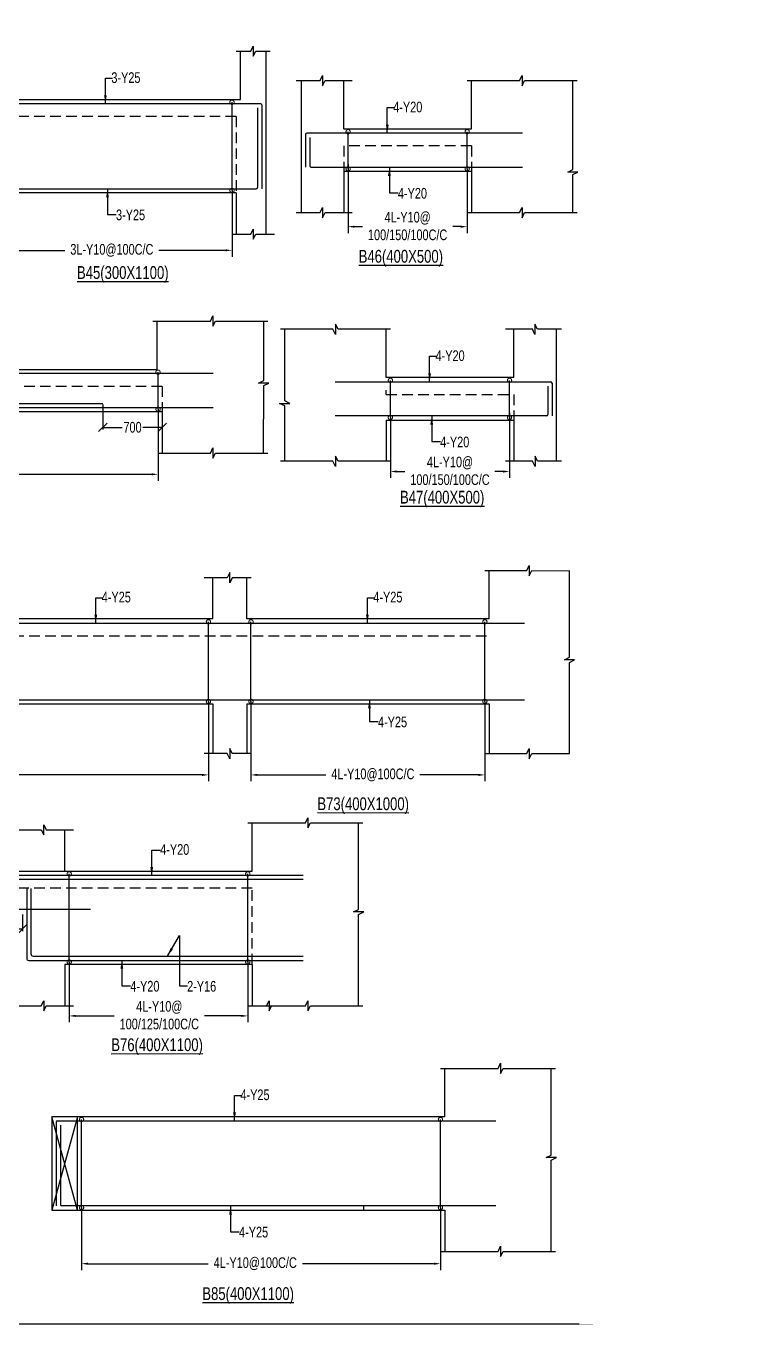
# Model space of a CAD drawing. Header units: millimetres. Extents: x 31347440 to 31744305, y -21457036 to -21063618.
# Drawn here: x 31672945 to 31681511, y -21150726 to -21135297 of the extents above; entities that cross this region are included whole.
import ezdxf

# ---------------------------------------------------------------- set-up
doc = ezdxf.new("R2010")
doc.units = ezdxf.units.MM
doc.header["$LTSCALE"] = 1000
doc.header["$MEASUREMENT"] = 0
doc.set_wipeout_variables(frame=1)
doc.header["$PDMODE"] = 3
for name, pattern in [('CONTINOUS', [0]), ('CONTINU', [0]), ('HIDDEN', [0.375, 0.25, -0.125])]:
    doc.linetypes.add(name, pattern=pattern)
for name, color, linetype in [('-S-ARROW', 253, 'Continuous'), ('-S-MISC', 8, 'Continuous'), ('-S-STIRUP', 11, 'Continuous'), ('-STR-BEAM', 7, 'CONTINU'), ('-STR-COLUMN', 5, 'HIDDEN'), ('-STR-REINF', 3, 'Continuous'), ('-STR-RF-DIM', 8, 'CONTINOUS'), ('-STR-TEXT', 6, 'Continuous'), ('SEC TEXT', 9, 'Continuous'), ('SLAB LINE', 254, 'HIDDEN')]:
    doc.layers.add(name, color=color, linetype=linetype)
doc.styles.add('BEAM-LS', font='romans.shx', dxfattribs={"width": 0.8})
doc.styles.add('SOBHA', font='swisscl.ttf')
doc.styles.add('sobha.sed', font='swisscl.ttf')
doc.dimstyles.new('S-50', dxfattribs={"dimscale": 50, "dimtxt": 2.5, "dimasz": 2, "dimexe": 0.5, "dimexo": 0.25, "dimgap": 0.25, "dimtad": 0, "dimdec": 0, "dimrnd": 0.0005, "dimzin": 0, "dimdsep": 46, "dimtxsty": 'sobha.sed', "dimblk": 'OBLIQUE', "dimcen": 0.09, "dimclrd": 8, "dimclre": 8, "dimclrt": 6, "dimadec": 0, "dimazin": 0, "dimtfac": 1, "dimtdec": 0, "dimtofl": 0, "dimtmove": 2, "dimatfit": 3, "dimfxl": 0.18, "dimtolj": 1, "dimtzin": 0, "dimlwd": -1, "dimlwe": -1, "dimarcsym": 0})
doc.dimstyles.new('S-DIM50', dxfattribs={"dimscale": 50, "dimtxt": 2.5, "dimasz": 1.5, "dimexe": 1.5, "dimexo": 1, "dimgap": 0.5, "dimtad": 0, "dimdec": 0, "dimzin": 0, "dimdsep": 46, "dimtxsty": 'SOBHA', "dimcen": 0.09, "dimclrd": 256, "dimclre": 256, "dimclrt": 6, "dimadec": 5, "dimazin": 0, "dimtfac": 1, "dimtdec": 0, "dimtofl": 0, "dimtmove": 0, "dimatfit": 3, "dimfxl": 0.18, "dimtolj": 1, "dimtzin": 0, "dimlwd": -1, "dimlwe": -1, "dimarcsym": 0})
doc.dimstyles.new('STIRUP', dxfattribs={"dimscale": 50, "dimtxt": 2.5, "dimasz": 2.2, "dimexe": 0, "dimexo": 0, "dimgap": 0.5, "dimtad": 0, "dimdec": 0, "dimzin": 0, "dimdsep": 46, "dimtxsty": 'BEAM-LS', "dimblk": 'DOTSMALL', "dimcen": 0.09, "dimclrd": 256, "dimclre": 256, "dimclrt": 256, "dimadec": 5, "dimazin": 0, "dimtfac": 1, "dimtdec": 0, "dimtofl": 0, "dimtmove": 0, "dimatfit": 3, "dimldrblk": 'DOTSMALL', "dimfxl": 0, "dimfxlon": 1, "dimtolj": 1, "dimtzin": 0, "dimlwd": -1, "dimlwe": -1, "dimarcsym": 0})

# ---------------------------------------------------------------- blocks, each defined once
blk = doc.blocks.new('*D26')
at = {"layer": '-STR-RF-DIM', "transparency": 16777216}
for p, q in [((31672665, -21137172), (31672665, -21138009)), ((31675365, -21137229), (31675365, -21138009)), ((31672740, -21137934), (31673399, -21137934)), ((31675290, -21137934), (31674506, -21137934))]:
    blk.add_line(p, q, dxfattribs=at)
for points in [[(31672740, -21137921), (31672740, -21137946), (31672665, -21137934)], [(31675290, -21137921), (31675290, -21137946), (31675365, -21137934)]]:
    blk.add_solid(points, dxfattribs=at)
at = {"layer": 'Defpoints', "color": 0, "transparency": 16777216}
for p in [(31672665, -21137172, 178587), (31675365, -21137229, 178587), (31675365, -21137934)]:
    blk.add_point(p, dxfattribs=at)
at = {"layer": '-STR-RF-DIM', "color": 6, "transparency": 16777216, "insert": (31673952, -21137934), "char_height": 125, "attachment_point": 5, "style": 'SOBHA'}
blk.add_mtext('\\A1;3L-Y10@100C/C', dxfattribs=at)
blk = doc.blocks.new('_OBLIQUE')
at = {"color": 0, "linetype": 'ByBlock'}
blk.add_line((-0.5, -0.5), (0.5, 0.5), dxfattribs=at)
blk = doc.blocks.new('_DotSmall')
at = {"color": 0, "linetype": 'ByBlock', "const_width": 0.5}
blk.add_lwpolyline([(-0.0625, 0, 1), (0.0625, 0, 1)], format="xyb", close=True, dxfattribs=at)
blk = doc.blocks.new('*D28')
at = {"layer": '-S-STIRUP', "ltscale": 100, "transparency": 16777216}
blk.add_line((31675365, -21137229), (31675365, -21136192), dxfattribs=at)
at = {"layer": 'Defpoints', "color": 0, "linetype": 'CONTINU', "ltscale": 100, "transparency": 16777216}
for p in [(31675365, -21136192), (31675365, -21136192), (31675365, -21137229)]:
    blk.add_point(p, dxfattribs=at)
at = {"layer": '-S-STIRUP', "linetype": 'CONTINU', "ltscale": 100, "transparency": 16777216, "xscale": 100, "yscale": 100, "zscale": 100}
for p, rotation in [((31675365, -21136192), 90), ((31675365, -21137229), 270)]:
    blk.add_blockref('_DotSmall', p, dxfattribs=dict(at, rotation=rotation))
blk = doc.blocks.new('*D29')
at = {"layer": '-STR-RF-DIM', "transparency": 16777216}
for p, q in [((31676730, -21136918), (31676730, -21137730)), ((31678130, -21136975), (31678130, -21137730)), ((31676805, -21137655), (31676900, -21137655)), ((31678055, -21137655), (31677960, -21137655))]:
    blk.add_line(p, q, dxfattribs=at)
for points in [[(31676805, -21137643), (31676805, -21137668), (31676730, -21137655)], [(31678055, -21137643), (31678055, -21137668), (31678130, -21137655)]]:
    blk.add_solid(points, dxfattribs=at)
at = {"layer": 'Defpoints', "color": 0, "transparency": 16777216}
for p in [(31676730, -21136918, 178587), (31678130, -21136975, 178587), (31678130, -21137655)]:
    blk.add_point(p, dxfattribs=at)
at = {"layer": '-STR-RF-DIM', "color": 6, "transparency": 16777216, "char_height": 125, "attachment_point": 5, "style": 'SOBHA'}
for s, insert in [('\\A1;4L-Y10@', (31677430, -21137556)), ('\\A1;100/150/100C/C', (31677430, -21137752))]:
    blk.add_mtext(s, dxfattribs=dict(at, insert=insert))
blk = doc.blocks.new('*D30')
at = {"layer": '-S-STIRUP', "ltscale": 100, "transparency": 16777216}
blk.add_line((31676730, -21136975), (31676730, -21136538), dxfattribs=at)
at = {"layer": 'Defpoints', "color": 0, "linetype": 'CONTINU', "ltscale": 100, "transparency": 16777216}
for p in [(31676730, -21136538), (31676730, -21136538), (31676730, -21136975)]:
    blk.add_point(p, dxfattribs=at)
at = {"layer": '-S-STIRUP', "linetype": 'CONTINU', "ltscale": 100, "transparency": 16777216, "xscale": 100, "yscale": 100, "zscale": 100}
for p, rotation in [((31676730, -21136538), 90), ((31676730, -21136975), 270)]:
    blk.add_blockref('_DotSmall', p, dxfattribs=dict(at, rotation=rotation))
blk = doc.blocks.new('*D31')
at = {"layer": '-S-STIRUP', "ltscale": 100, "transparency": 16777216}
blk.add_line((31678130, -21136975), (31678130, -21136538), dxfattribs=at)
at = {"layer": 'Defpoints', "color": 0, "linetype": 'CONTINU', "ltscale": 100, "transparency": 16777216}
for p in [(31678130, -21136538), (31678130, -21136538), (31678130, -21136975)]:
    blk.add_point(p, dxfattribs=at)
at = {"layer": '-S-STIRUP', "linetype": 'CONTINU', "ltscale": 100, "transparency": 16777216, "xscale": 100, "yscale": 100, "zscale": 100}
for p, rotation in [((31678130, -21136538), 90), ((31678130, -21136975), 270)]:
    blk.add_blockref('_DotSmall', p, dxfattribs=dict(at, rotation=rotation))
blk = doc.blocks.new('*D32')
at = {"layer": '-STR-RF-DIM', "transparency": 16777216}
for p, q in [((31677227, -21139900), (31677227, -21140610)), ((31678628, -21139843), (31678628, -21140610)), ((31677302, -21140535), (31677398, -21140535)), ((31678553, -21140535), (31678457, -21140535))]:
    blk.add_line(p, q, dxfattribs=at)
for points in [[(31677302, -21140523), (31677302, -21140548), (31677227, -21140535)], [(31678553, -21140523), (31678553, -21140548), (31678628, -21140535)]]:
    blk.add_solid(points, dxfattribs=at)
at = {"layer": 'Defpoints', "color": 0, "transparency": 16777216}
for p in [(31677227, -21139900, 178587), (31678628, -21139843, 178587), (31677227, -21140535)]:
    blk.add_point(p, dxfattribs=at)
at = {"layer": '-STR-RF-DIM', "color": 6, "transparency": 16777216, "char_height": 125, "attachment_point": 5, "style": 'SOBHA'}
for s, insert in [('\\A1;4L-Y10@', (31677928, -21140436)), ('\\A1;100/150/100C/C', (31677928, -21140632))]:
    blk.add_mtext(s, dxfattribs=dict(at, insert=insert))
blk = doc.blocks.new('*D33')
at = {"layer": '-S-STIRUP', "ltscale": 100, "transparency": 16777216}
blk.add_line((31678628, -21139900), (31678628, -21139463), dxfattribs=at)
at = {"layer": 'Defpoints', "color": 0, "linetype": 'CONTINU', "ltscale": 100, "transparency": 16777216}
for p in [(31678628, -21139463), (31678628, -21139463), (31678628, -21139900)]:
    blk.add_point(p, dxfattribs=at)
at = {"layer": '-S-STIRUP', "linetype": 'CONTINU', "ltscale": 100, "transparency": 16777216, "xscale": 100, "yscale": 100, "zscale": 100}
for p, rotation in [((31678628, -21139463), 90), ((31678628, -21139900), 270)]:
    blk.add_blockref('_DotSmall', p, dxfattribs=dict(at, rotation=rotation))
blk = doc.blocks.new('*D34')
at = {"layer": '-S-STIRUP', "ltscale": 100, "transparency": 16777216}
blk.add_line((31677227, -21139900), (31677227, -21139463), dxfattribs=at)
at = {"layer": 'Defpoints', "color": 0, "linetype": 'CONTINU', "ltscale": 100, "transparency": 16777216}
for p in [(31677227, -21139463), (31677227, -21139463), (31677227, -21139900)]:
    blk.add_point(p, dxfattribs=at)
at = {"layer": '-S-STIRUP', "linetype": 'CONTINU', "ltscale": 100, "transparency": 16777216, "xscale": 100, "yscale": 100, "zscale": 100}
for p, rotation in [((31677227, -21139463), 90), ((31677227, -21139900), 270)]:
    blk.add_blockref('_DotSmall', p, dxfattribs=dict(at, rotation=rotation))
blk = doc.blocks.new('*D74')
at = {"layer": '-STR-RF-DIM', "transparency": 16777216}
for p, q in [((31668335, -21139804), (31668335, -21140644)), ((31674495, -21139804), (31674495, -21140644)), ((31668410, -21140569), (31670768, -21140569)), ((31674420, -21140569), (31672363, -21140569))]:
    blk.add_line(p, q, dxfattribs=at)
for points in [[(31668410, -21140556), (31668410, -21140581), (31668335, -21140569)], [(31674420, -21140556), (31674420, -21140581), (31674495, -21140569)]]:
    blk.add_solid(points, dxfattribs=at)
at = {"layer": 'Defpoints', "color": 0, "transparency": 16777216}
for p in [(31668335, -21139804, 0), (31674495, -21139804, 178587), (31674495, -21140569)]:
    blk.add_point(p, dxfattribs=at)
at = {"layer": '-STR-RF-DIM', "color": 6, "transparency": 16777216, "insert": (31671566, -21140569), "char_height": 125, "attachment_point": 5, "style": 'SOBHA'}
blk.add_mtext('\\A1;4L-Y8@100/175/100C/C', dxfattribs=at)
blk = doc.blocks.new('*D76')
at = {"layer": '-S-STIRUP', "ltscale": 100, "transparency": 16777216}
blk.add_line((31674495, -21139804), (31674495, -21139367), dxfattribs=at)
at = {"layer": 'Defpoints', "color": 0, "linetype": 'CONTINU', "ltscale": 100, "transparency": 16777216}
for p in [(31674495, -21139367), (31674495, -21139367), (31674495, -21139804, 0)]:
    blk.add_point(p, dxfattribs=at)
at = {"layer": '-S-STIRUP', "linetype": 'CONTINU', "ltscale": 100, "transparency": 16777216, "xscale": 100, "yscale": 100, "zscale": 100}
for p, rotation in [((31674495, -21139367), 90), ((31674495, -21139804), 270)]:
    blk.add_blockref('_DotSmall', p, dxfattribs=dict(at, rotation=rotation))
blk = doc.blocks.new('*D80')
at = {"layer": '-STR-RF-DIM', "transparency": 16777216}
for p, q in [((31669254, -21143240), (31669254, -21144180)), ((31675088, -21143240), (31675088, -21144180)), ((31669329, -21144105), (31671334, -21144105)), ((31675013, -21144105), (31672443, -21144105))]:
    blk.add_line(p, q, dxfattribs=at)
for points in [[(31669329, -21144092), (31669329, -21144117), (31669254, -21144105)], [(31675013, -21144092), (31675013, -21144117), (31675088, -21144105)]]:
    blk.add_solid(points, dxfattribs=at)
at = {"layer": 'Defpoints', "color": 0, "transparency": 16777216}
for p in [(31669254, -21143240, 178587), (31675088, -21143240, 178587), (31675088, -21144105)]:
    blk.add_point(p, dxfattribs=at)
at = {"layer": '-STR-RF-DIM', "color": 6, "transparency": 16777216, "insert": (31671888, -21144105), "char_height": 125, "attachment_point": 5, "style": 'SOBHA'}
blk.add_mtext('\\A1;4L-Y10@100C/C', dxfattribs=at)
blk = doc.blocks.new('*D82')
at = {"layer": '-S-STIRUP', "ltscale": 100, "transparency": 16777216}
blk.add_line((31675088, -21143240), (31675088, -21142303), dxfattribs=at)
at = {"layer": 'Defpoints', "color": 0, "linetype": 'CONTINU', "ltscale": 100, "transparency": 16777216}
for p in [(31675088, -21142303), (31675088, -21142303), (31675088, -21143240)]:
    blk.add_point(p, dxfattribs=at)
at = {"layer": '-S-STIRUP', "linetype": 'CONTINU', "ltscale": 100, "transparency": 16777216, "xscale": 100, "yscale": 100, "zscale": 100}
for p, rotation in [((31675088, -21142303), 90), ((31675088, -21143240), 270)]:
    blk.add_blockref('_DotSmall', p, dxfattribs=dict(at, rotation=rotation))
blk = doc.blocks.new('*D83')
at = {"layer": '-STR-RF-DIM', "transparency": 16777216}
for p, q in [((31675588, -21143240), (31675588, -21144180)), ((31678338, -21143240), (31678338, -21144180)), ((31675663, -21144105), (31676467, -21144105)), ((31678263, -21144105), (31677575, -21144105))]:
    blk.add_line(p, q, dxfattribs=at)
for points in [[(31675663, -21144092), (31675663, -21144117), (31675588, -21144105)], [(31678263, -21144092), (31678263, -21144117), (31678338, -21144105)]]:
    blk.add_solid(points, dxfattribs=at)
at = {"layer": 'Defpoints', "color": 0, "transparency": 16777216}
for p in [(31675588, -21143240, 178587), (31678338, -21143240, 178587), (31675588, -21144105)]:
    blk.add_point(p, dxfattribs=at)
at = {"layer": '-STR-RF-DIM', "color": 6, "transparency": 16777216, "insert": (31677021, -21144105), "char_height": 125, "attachment_point": 5, "style": 'SOBHA'}
blk.add_mtext('\\A1;4L-Y10@100C/C', dxfattribs=at)
blk = doc.blocks.new('*D84')
at = {"layer": '-S-STIRUP', "ltscale": 100, "transparency": 16777216}
blk.add_line((31675588, -21143240), (31675588, -21142303), dxfattribs=at)
at = {"layer": 'Defpoints', "color": 0, "linetype": 'CONTINU', "ltscale": 100, "transparency": 16777216}
for p in [(31675588, -21142303), (31675588, -21142303), (31675588, -21143240)]:
    blk.add_point(p, dxfattribs=at)
at = {"layer": '-S-STIRUP', "linetype": 'CONTINU', "ltscale": 100, "transparency": 16777216, "xscale": 100, "yscale": 100, "zscale": 100}
for p, rotation in [((31675588, -21142303), 90), ((31675588, -21143240), 270)]:
    blk.add_blockref('_DotSmall', p, dxfattribs=dict(at, rotation=rotation))
blk = doc.blocks.new('*D85')
at = {"layer": '-S-STIRUP', "ltscale": 100, "transparency": 16777216}
blk.add_line((31678338, -21143240), (31678338, -21142303), dxfattribs=at)
at = {"layer": 'Defpoints', "color": 0, "linetype": 'CONTINU', "ltscale": 100, "transparency": 16777216}
for p in [(31678338, -21142303), (31678338, -21142303), (31678338, -21143240)]:
    blk.add_point(p, dxfattribs=at)
at = {"layer": '-S-STIRUP', "linetype": 'CONTINU', "ltscale": 100, "transparency": 16777216, "xscale": 100, "yscale": 100, "zscale": 100}
for p, rotation in [((31678338, -21142303), 90), ((31678338, -21143240), 270)]:
    blk.add_blockref('_DotSmall', p, dxfattribs=dict(at, rotation=rotation))
blk = doc.blocks.new('*D87')
at = {"layer": '-S-STIRUP', "ltscale": 100, "transparency": 16777216}
blk.add_line((31675550, -21146306), (31675550, -21145269), dxfattribs=at)
at = {"layer": 'Defpoints', "color": 0, "linetype": 'CONTINU', "ltscale": 100, "transparency": 16777216}
for p in [(31675550, -21145269), (31675550, -21145269), (31675550, -21146306)]:
    blk.add_point(p, dxfattribs=at)
at = {"layer": '-S-STIRUP', "linetype": 'CONTINU', "ltscale": 100, "transparency": 16777216, "xscale": 100, "yscale": 100, "zscale": 100}
for p, rotation in [((31675550, -21145269), 90), ((31675550, -21146306), 270)]:
    blk.add_blockref('_DotSmall', p, dxfattribs=dict(at, rotation=rotation))
blk = doc.blocks.new('*D93')
at = {"layer": '-STR-RF-DIM', "transparency": 16777216}
for p, q in [((31673451, -21146306), (31673451, -21147015)), ((31675550, -21146306), (31675550, -21147015)), ((31673526, -21146940), (31673980, -21146940)), ((31675475, -21146940), (31675040, -21146940))]:
    blk.add_line(p, q, dxfattribs=at)
for points in [[(31673526, -21146927), (31673526, -21146952), (31673451, -21146940)], [(31675475, -21146927), (31675475, -21146952), (31675550, -21146940)]]:
    blk.add_solid(points, dxfattribs=at)
at = {"layer": 'Defpoints', "color": 0, "transparency": 16777216}
for p in [(31673451, -21146306, 178587), (31675550, -21146306, 178587), (31675550, -21146940)]:
    blk.add_point(p, dxfattribs=at)
at = {"layer": '-STR-RF-DIM', "color": 6, "transparency": 16777216, "char_height": 125, "attachment_point": 5, "style": 'SOBHA'}
for s, insert in [('\\A1;4L-Y10@', (31674510, -21146840)), ('\\A1;100/125/100C/C', (31674510, -21147036))]:
    blk.add_mtext(s, dxfattribs=dict(at, insert=insert))
blk = doc.blocks.new('*D94')
at = {"layer": '-S-STIRUP', "ltscale": 100, "transparency": 16777216}
blk.add_line((31673451, -21146306), (31673451, -21145269), dxfattribs=at)
at = {"layer": 'Defpoints', "color": 0, "linetype": 'CONTINU', "ltscale": 100, "transparency": 16777216}
for p in [(31673451, -21145269), (31673451, -21145269), (31673451, -21146306)]:
    blk.add_point(p, dxfattribs=at)
at = {"layer": '-S-STIRUP', "linetype": 'CONTINU', "ltscale": 100, "transparency": 16777216, "xscale": 100, "yscale": 100, "zscale": 100}
for p, rotation in [((31673451, -21145269), 90), ((31673451, -21146306), 270)]:
    blk.add_blockref('_DotSmall', p, dxfattribs=dict(at, rotation=rotation))
blk = doc.blocks.new('*D116')
at = {"layer": '-STR-RF-DIM', "transparency": 16777216}
for p, q in [((31673596, -21149195), (31673596, -21149930)), ((31677816, -21149195), (31677816, -21149930)), ((31673671, -21149855), (31675084, -21149855)), ((31677741, -21149855), (31676192, -21149855))]:
    blk.add_line(p, q, dxfattribs=at)
for points in [[(31673671, -21149842), (31673671, -21149867), (31673596, -21149855)], [(31677741, -21149842), (31677741, -21149867), (31677816, -21149855)]]:
    blk.add_solid(points, dxfattribs=at)
at = {"layer": 'Defpoints', "color": 0, "transparency": 16777216}
for p in [(31673596, -21149195, 0), (31677816, -21149195, 0), (31673596, -21149855)]:
    blk.add_point(p, dxfattribs=at)
at = {"layer": '-STR-RF-DIM', "color": 6, "transparency": 16777216, "insert": (31675638, -21149855), "char_height": 125, "attachment_point": 5, "style": 'SOBHA'}
blk.add_mtext('\\A1;4L-Y10@100C/C', dxfattribs=at)
blk = doc.blocks.new('*D117')
at = {"layer": '-S-STIRUP', "ltscale": 100, "transparency": 16777216}
blk.add_line((31677816, -21149195), (31677816, -21148158), dxfattribs=at)
at = {"layer": 'Defpoints', "color": 0, "linetype": 'CONTINU', "ltscale": 100, "transparency": 16777216}
for p in [(31677816, -21148158), (31677816, -21148158), (31677816, -21149195, 0)]:
    blk.add_point(p, dxfattribs=at)
at = {"layer": '-S-STIRUP', "linetype": 'CONTINU', "ltscale": 100, "transparency": 16777216, "xscale": 100, "yscale": 100, "zscale": 100}
for p, rotation in [((31677816, -21148158), 90), ((31677816, -21149195), 270)]:
    blk.add_blockref('_DotSmall', p, dxfattribs=dict(at, rotation=rotation))
blk = doc.blocks.new('*D118')
at = {"layer": '-S-STIRUP', "ltscale": 100, "transparency": 16777216}
blk.add_line((31673596, -21149195), (31673596, -21148158), dxfattribs=at)
at = {"layer": 'Defpoints', "color": 0, "linetype": 'CONTINU', "ltscale": 100, "transparency": 16777216}
for p in [(31673596, -21148158), (31673596, -21148158), (31673596, -21149195, 0)]:
    blk.add_point(p, dxfattribs=at)
at = {"layer": '-S-STIRUP', "linetype": 'CONTINU', "ltscale": 100, "transparency": 16777216, "xscale": 100, "yscale": 100, "zscale": 100}
for p, rotation in [((31673596, -21148158), 90), ((31673596, -21149195), 270)]:
    blk.add_blockref('_DotSmall', p, dxfattribs=dict(at, rotation=rotation))
blk = doc.blocks.new('*D502')
at = {"color": 8, "transparency": 16777216}
for p, q in [((31673845, -21139746), (31673845, -21140041)), ((31674545, -21139846), (31674545, -21140041)), ((31673845, -21140016), (31674074, -21140016)), ((31674545, -21140016), (31674316, -21140016))]:
    blk.add_line(p, q, dxfattribs=at)
at = {"layer": 'Defpoints', "color": 0, "transparency": 16777216}
for p in [(31673845, -21139734, 0), (31674545, -21139834, 0), (31673845, -21140016)]:
    blk.add_point(p, dxfattribs=at)
at = {"color": 8, "transparency": 16777216, "xscale": 100, "yscale": 100, "zscale": 100, "rotation": 180}
blk.add_blockref('_OBLIQUE', (31673845, -21140016), dxfattribs=at)
at = {"color": 8, "transparency": 16777216, "xscale": 100, "yscale": 100, "zscale": 100}
blk.add_blockref('_OBLIQUE', (31674545, -21140016), dxfattribs=at)
at = {"color": 6, "transparency": 16777216, "insert": (31674195, -21140016), "char_height": 125, "attachment_point": 5, "style": 'sobha.sed'}
blk.add_mtext('\\A1;700', dxfattribs=at)
blk = doc.blocks.new('*D505')
at = {"color": 8, "transparency": 16777216}
for p, q in [((31672250, -21145648), (31672250, -21145944)), ((31672900, -21145748), (31672900, -21145944)), ((31672250, -21145919), (31672453, -21145919)), ((31672900, -21145919), (31672697, -21145919))]:
    blk.add_line(p, q, dxfattribs=at)
at = {"layer": 'Defpoints', "color": 0, "transparency": 16777216}
for p in [(31672250, -21145636, 0), (31672900, -21145736, 0), (31672250, -21145919)]:
    blk.add_point(p, dxfattribs=at)
at = {"color": 8, "transparency": 16777216, "xscale": 100, "yscale": 100, "zscale": 100, "rotation": 180}
blk.add_blockref('_OBLIQUE', (31672250, -21145919), dxfattribs=at)
at = {"color": 8, "transparency": 16777216, "xscale": 100, "yscale": 100, "zscale": 100}
blk.add_blockref('_OBLIQUE', (31672900, -21145919), dxfattribs=at)
at = {"color": 6, "transparency": 16777216, "insert": (31672575, -21145919), "char_height": 125, "attachment_point": 5, "style": 'sobha.sed'}
blk.add_mtext('\\A1;650', dxfattribs=at)

msp = doc.modelspace()

# ---------------------------------------------------------------- linework, layer by layer
at = {"layer": '-S-MISC', "linetype": 'ByBlock', "ltscale": 1000, "elevation": 0}
for points in [[(31675415, -21135590.7), (31675585.1, -21135590.7), (31675614.9, -21135531.1), (31675614.9, -21135651.2), (31675644.8, -21135590.7), (31675814.8, -21135590.7)], [(31676117.4, -21135936.8), (31676400.1, -21135936.8), (31676430, -21135877.2), (31676430, -21135997.3), (31676459.8, -21135936.8), (31676775.9, -21135936.8)], [(31678129.9, -21135936.8), (31678746.1, -21135936.8), (31678776, -21135877.2), (31678776, -21135997.3), (31678805.8, -21135936.8), (31679422, -21135937.1)], [(31679372, -21137489.6), (31679372.7, -21137043.1), (31679432.4, -21137013.2), (31679312.2, -21137013.2), (31679372.7, -21136983.4), (31679372.2, -21135936.8)], [(31676117.4, -21137489.6), (31676400.1, -21137489.6), (31676430, -21137430), (31676430, -21137550.1), (31676459.8, -21137489.6), (31676775.8, -21137489.6)], [(31678129.9, -21137489.6), (31678746.1, -21137489.6), (31678776, -21137430), (31678776, -21137550.1), (31678805.8, -21137489.6), (31679422, -21137489.9)], [(31675365, -21137743.5), (31675585.1, -21137743.5), (31675614.9, -21137683.8), (31675614.9, -21137804), (31675644.8, -21137743.5), (31675864.8, -21137743.5)], [(31674434.5, -21138765.7), (31675111, -21138765.7), (31675140.9, -21138706), (31675140.9, -21138826.2), (31675170.7, -21138765.7), (31675786.9, -21138765.9)], [(31675736.9, -21140318.5), (31675737.7, -21139524.7), (31675797.3, -21139494.8), (31675677.2, -21139494.8), (31675737.7, -21139465), (31675737.1, -21138765.7)], [(31675985.4, -21140414.8), (31675984.7, -21139764.5), (31675925, -21139734.6), (31676045.2, -21139734.6), (31675984.7, -21139704.8), (31675985.2, -21138862)], [(31677227.5, -21138862), (31676611.3, -21138862), (31676581.4, -21138802.4), (31676581.4, -21138922.5), (31676551.6, -21138862), (31675935.4, -21138862.3)], [(31679240, -21138862), (31678957.3, -21138862), (31678927.4, -21138802.4), (31678927.4, -21138922.5), (31678897.6, -21138862), (31678581.6, -21138862)], [(31674494.9, -21140318.5), (31675111, -21140318.5), (31675140.9, -21140258.8), (31675140.9, -21140379), (31675170.7, -21140318.5), (31675786.9, -21140318.7)], [(31677227.5, -21140414.8), (31676611.3, -21140414.8), (31676581.4, -21140355.1), (31676581.4, -21140475.3), (31676551.6, -21140414.8), (31675935.4, -21140415)], [(31679240, -21140414.8), (31678957.3, -21140414.8), (31678927.5, -21140355.1), (31678927.5, -21140475.3), (31678897.6, -21140414.8), (31678581.6, -21140414.8)], [(31678338.5, -21141701.8), (31678830.7, -21141701.4), (31678860.6, -21141641.7), (31678860.6, -21141761.9), (31678890.4, -21141701.4), (31679332.6, -21141702.2)], [(31675588.5, -21141785.4), (31675368.4, -21141785.4), (31675338.6, -21141845.1), (31675338.6, -21141724.9), (31675308.7, -21141785.4), (31675038.3, -21141785.4)], [(31679332.4, -21143854.6), (31679333.1, -21142780.7), (31679392.8, -21142750.8), (31679272.6, -21142750.8), (31679333.1, -21142721), (31679332.6, -21141701.8)], [(31675588.5, -21143854.6), (31675368.4, -21143854.6), (31675338.6, -21143794.9), (31675338.6, -21143915.1), (31675308.7, -21143854.6), (31675038.3, -21143854.6)], [(31678338.6, -21143854.6), (31678830.7, -21143854.1), (31678860.6, -21143794.5), (31678860.6, -21143914.6), (31678890.4, -21143854.1), (31679332.4, -21143854.6)], [(31672850.5, -21144751.4), (31673120.6, -21144751.4), (31673150.5, -21144811.1), (31673150.5, -21144690.9), (31673180.3, -21144751.4), (31673500.7, -21144751.4)], [(31675550.5, -21144667.8), (31676227, -21144667.8), (31676256.8, -21144608.2), (31676256.8, -21144728.3), (31676286.7, -21144667.8), (31676902.9, -21144668.1)], [(31676852.9, -21146820.6), (31676853.6, -21145746.7), (31676913.3, -21145716.9), (31676793.1, -21145716.9), (31676853.6, -21145687), (31676853.1, -21144667.8)], [(31672850.5, -21146820.6), (31673120.6, -21146820.6), (31673150.5, -21146760.9), (31673150.5, -21146881.1), (31673180.3, -21146820.6), (31673500.7, -21146820.6)], [(31675550.5, -21146820.6), (31675770.5, -21146820.6), (31675800.4, -21146760.9), (31675800.4, -21146881.1), (31675830.2, -21146820.6), (31676100.6, -21146820.6)], [(31675550.6, -21146820.6), (31676227, -21146820.6), (31676256.8, -21146760.9), (31676256.8, -21146881.1), (31676286.7, -21146820.6), (31676902.9, -21146820.8)], [(31677816.3, -21147556.9), (31678492.8, -21147556.9), (31678522.7, -21147497.3), (31678522.7, -21147617.5), (31678552.5, -21147556.9), (31679168.7, -21147557.2)], [(31679118.7, -21149709.7), (31679119.5, -21148635.9), (31679179.1, -21148606), (31679059, -21148606), (31679119.5, -21148576.1), (31679118.9, -21147556.9)], [(31677817.9, -21149709.7), (31678492.8, -21149709.7), (31678522.7, -21149650.1), (31678522.7, -21149770.2), (31678552.5, -21149709.7), (31679168.7, -21149710)]]:
    msp.add_lwpolyline(points, dxfattribs=at)
at = {"layer": '-STR-BEAM'}
for p, q in [((31672614.9, -21136158.9, 0), (31675464.8, -21136158.9, 0)), ((31676680, -21136505, 0), (31678179.9, -21136505, 0)), ((31668284.5, -21139333.9, 0), (31674484.5, -21139333.9, 0)), ((31678677.4, -21139430.2, 0), (31677177.5, -21139430.2, 0)), ((31675138.5, -21142270, 0), (31672288.5, -21142270, 0)), ((31678388.5, -21142270, 0), (31675538.5, -21142270, 0)), ((31666600.5, -21145236, 0), (31675600.5, -21145236, 0)), ((31673546.3, -21149225.1, 0), (31673246.3, -21148125.1, 0)), ((31673546.3, -21148125.1, 0), (31673246.3, -21149225.1, 0)), ((31677866.3, -21148125.1, 0), (31673546.3, -21148125.1, 0))]:
    msp.add_line(p, q, dxfattribs=at)
at = {"layer": '-STR-BEAM', "elevation": 0}
for points in [[(31679606.4, -21150567.8), (31644306.4, -21150567.8), (31644306.4, -21121867.8), (31679606.4, -21121867.8)], [(31673546.3, -21148125.1), (31673246.3, -21148125.1), (31673246.3, -21149225.1), (31673546.3, -21149225.1)]]:
    msp.add_lwpolyline(points, close=True, dxfattribs=at)
for points in [[(31678179.9, -21137005), (31676680, -21137005)], [(31675415, -21137258.9), (31672614.9, -21137258.9)], [(31674544.9, -21139833.9), (31668284.5, -21139833.9)], [(31677177.5, -21139930.2), (31678677.4, -21139930.2)], [(31669204.1, -21143270), (31675138.5, -21143270)], [(31675538.5, -21143270), (31678388.5, -21143270)], [(31675600.5, -21146336), (31673400.5, -21146336)], [(31673486, -21149225.1), (31677866.3, -21149225.1)]]:
    msp.add_lwpolyline(points, dxfattribs=at)
at = {"layer": '-STR-COLUMN', "linetype": 'Continuous', "ltscale": 10}
for p, q in [((31675464.8, -21136158.9, 0), (31675464.8, -21135590.7, 0)), ((31675764.8, -21137743.5, 0), (31675764.8, -21135590.7, 0)), ((31676179.9, -21135936.8, 0), (31676179.9, -21137489.6, 0)), ((31676680, -21136505, 0), (31676680, -21135936.8, 0)), ((31678179.9, -21136505, 0), (31678179.9, -21135936.8, 0)), ((31676680, -21137005, 0), (31676680, -21137489.6, 0)), ((31678179.9, -21137005, 0), (31678179.9, -21137489.6, 0)), ((31675415, -21137258.9, 0), (31675415, -21137743.5, 0)), ((31674484.5, -21139333.9, 0), (31674484.5, -21138765.7, 0)), ((31677177.5, -21139430.2, 0), (31677177.5, -21138862, 0)), ((31678677.4, -21139430.2, 0), (31678677.4, -21138862, 0)), ((31679177.5, -21138862, 0), (31679177.5, -21140414.8, 0)), ((31674544.9, -21139833.9, 0), (31674544.9, -21140318.5, 0)), ((31677177.5, -21139930.2, 0), (31677177.5, -21140414.8, 0)), ((31678677.4, -21139930.2, 0), (31678677.4, -21140414.8, 0)), ((31675138.5, -21142270, 0), (31675138.5, -21141785.4, 0)), ((31675538.5, -21142270, 0), (31675538.5, -21141785.4, 0)), ((31678388.5, -21142270, 0), (31678388.5, -21141701.8, 0)), ((31675138.5, -21143270, 0), (31675138.5, -21143854.6, 0)), ((31675538.5, -21143270, 0), (31675538.5, -21143854.6, 0)), ((31678388.6, -21143270, 0), (31678388.6, -21143854.6, 0)), ((31675600.5, -21145236, 0), (31675600.5, -21144667.8, 0)), ((31673400.5, -21145236, 0), (31673400.5, -21144751.4, 0)), ((31673400.5, -21146336, 0), (31673400.5, -21146820.6, 0)), ((31675600.5, -21146336, 0), (31675600.5, -21146820.6, 0)), ((31677866.3, -21148125.1, 0), (31677866.3, -21147556.9, 0)), ((31677866.3, -21149225.1, 0), (31677866.3, -21149709.7, 0))]:
    msp.add_line(p, q, dxfattribs=at)
at = {"layer": '-STR-REINF', "ltscale": 10}
for p, q in [((31675699.9, -21136208.9, 0), (31672179.8, -21136208.9, 0)), ((31675714.9, -21136223.9, 0), (31675714.9, -21137209.6, 0)), ((31675664.9, -21136258.9, 0), (31675664.9, -21137193.9, 0)), ((31678779.9, -21136555, 0), (31676244.9, -21136555, 0)), ((31676229.9, -21136570, 0), (31676229.9, -21136955.7, 0)), ((31676279.9, -21136605, 0), (31676279.9, -21136940, 0)), ((31676294.9, -21136955, 0), (31678779.9, -21136955, 0)), ((31672229.8, -21137208.9, 0), (31675649.9, -21137208.9, 0)), ((31675144.9, -21139383.9, 0), (31667949.5, -21139383.9, 0)), ((31676577.5, -21139480.2), (31679112.5, -21139480.2, 0)), ((31679077.5, -21139530.2, 0), (31679077.5, -21139865.2, 0)), ((31679127.5, -21139495.2, 0), (31679127.5, -21139880.9, 0)), ((31667999.5, -21139783.9, 0), (31675144.9, -21139783.9, 0)), ((31679062.5, -21139880.2, 0), (31676577.5, -21139880.2, 0)), ((31666783.8, -21142320, 0), (31678804.3, -21142319.6, 0)), ((31676200.5, -21145286, 0), (31663400.3, -21145286, 0)), ((31676200.5, -21145336, 0), (31671200.5, -21145336, 0)), ((31673296.3, -21148190.1, 0), (31673296.3, -21149175.8, 0)), ((31673311.3, -21148175.1, 0), (31678466.3, -21148175.1, 0)), ((31673346.3, -21148225.1, 0), (31673346.3, -21149160.1, 0)), ((31678466.3, -21149175.1, 0), (31673361.3, -21149175.1, 0))]:
    msp.add_line(p, q, dxfattribs=at)
at = {"layer": '-STR-REINF', "ltscale": 10, "elevation": 0}
for points in [[(31668984.5, -21139733.9), (31673844.9, -21139733.9)], [(31668284.3, -21143220), (31678804.3, -21143219.6)], [(31673700.5, -21145686), (31665600.5, -21145686)]]:
    msp.add_lwpolyline(points, dxfattribs=at)
for points in [[(31672950.5, -21145440.3), (31672950.5, -21146261, 0.4142136), (31672975.5, -21146286), (31676200.5, -21146286)], [(31673000.5, -21145440.3), (31673000.5, -21146211, 0.4142136), (31673025.5, -21146236), (31676200.5, -21146236)]]:
    msp.add_lwpolyline(points, format="xyb", dxfattribs=at)
at = {"layer": '-STR-REINF', "ltscale": 10}
for centre, start, end in [((31675699.9, -21136223.9, 0), 0, 90), ((31676244.9, -21136570, 0), 90, 180), ((31676294.9, -21136940, 0), 180, 270), ((31675649.9, -21137193.9, 0), 270, 0), ((31679112.5, -21139495.2, 0), 0, 90), ((31679062.5, -21139865.2, 0), 270, 0), ((31673311.3, -21148190.1, 0), 90, 180), ((31673361.3, -21149160.1, 0), 180, 270)]:
    msp.add_arc(centre, 15, start, end, dxfattribs=at)
at = {"layer": 'SLAB LINE', "color": 8, "linetype": 'HIDDEN', "ltscale": 0.5}
for p, q in [((31675414.8, -21136358.9, 0), (31672614.9, -21136358.9, 0)), ((31675414.8, -21136358.9, 0), (31675415, -21137258.9, 0)), ((31678179.8, -21136705, 0), (31676680, -21136705, 0)), ((31676680, -21136705, 0), (31676680, -21137005, 0)), ((31678179.8, -21136705, 0), (31678179.8, -21137255, 0)), ((31674544.7, -21139533.9, 0), (31668284.5, -21139533.9, 0)), ((31674544.7, -21139533.9, 0), (31674544.7, -21139833.9, 0)), ((31677177.6, -21139630.2, 0), (31677177.6, -21139580.2, 0)), ((31677177.6, -21139630.2, 0), (31678677.4, -21139630.2, 0)), ((31678677.4, -21139630.2, 0), (31678677.4, -21139930.2, 0)), ((31667168.8, -21142470, 0), (31678388.5, -21142470, 0)), ((31675600.5, -21145436, 0), (31664000.3, -21145436, 0)), ((31675600.5, -21146336, 0), (31675600.5, -21145436, 0)), ((31676916.3, -21149225.1, 0), (31676916.3, -21149175.1, 0))]:
    msp.add_line(p, q, dxfattribs=at)

# ---------------------------------------------------------------- texts
at = {"layer": '-STR-TEXT', "color": 6, "style": 'SOBHA'}
for s, p in [('3-Y25', (31673946.3, -21135964.1, 0)), ('4-Y20', (31677260.7, -21136310.2, 0)), ('4-Y20', (31677315.4, -21137325, 0)), ('3-Y25', (31674000.9, -21137578.9, 0)), ('4-Y20', (31677758.2, -21139235.4, 0)), ('4-Y20', (31677812.9, -21140250.2, 0)), ('4-Y25', (31673833, -21142075.1, 0)), ('4-Y25', (31677026.5, -21142075.1, 0)), ('4-Y25', (31677081.2, -21143544, 0)), ('4-Y20', (31674520.4, -21145044.4, 0)), ('4-Y20', (31674169.5, -21146653.2, 0)), ('2-Y16', (31674837.2, -21146653.9, 0)), ('4-Y25', (31675464.3, -21147930.3, 0)), ('4-Y25', (31675447.5, -21149545.2, 0))]:
    msp.add_text(s, height=125, dxfattribs=at).set_placement(p)
at = {"layer": 'SEC TEXT', "color": 4, "linetype": 'ByBlock', "style": 'sobha.sed'}
for s, rotation, p in [('%%UB46(400X500)', 359.98928, (31676854.4, -21138078.8, 0)), ('%%UB45(300X1100)', 359.98928, (31673542.2, -21138269.6, 0)), ('%%UB47(400X500)', 359.98928, (31677340.5, -21140912.3, 0)), ('%%UB73(400X1000)', 359.98928, (31676368.6, -21144518.7, 0)), ('%%UB76(400X1100)', 0.01072, (31673945.5, -21147353.9, 0)), ('%%UB85(400X1100)', 0.01072, (31675016, -21150281.7, 0))]:
    msp.add_text(s, height=150, rotation=rotation, dxfattribs=at).set_placement(p)

# ---------------------------------------------------------------- dimensions: what is measured, and where the dimension line sits
at = {"layer": '-S-STIRUP', "linetype": 'CONTINU', "ltscale": 100}
for base, p1, p2, picture, middle in [((31675365, -21136191.9, 178586.6), (31675365, -21137228.6, 178586.6), (31675365, -21136191.9, 178586.6), '*D28', (31675365, -21136710.3, 178586.6)), ((31676729.8, -21136538, 178586.6), (31676729.8, -21136974.7, 178586.6), (31676729.8, -21136538, 178586.6), '*D30', (31676729.8, -21136756.4, 178586.6)), ((31678129.9, -21136538, 178586.6), (31678129.9, -21136974.7, 178586.6), (31678129.9, -21136538, 178586.6), '*D31', (31678129.9, -21136756.4, 178586.6)), ((31674494.9, -21139366.9, 178586.6), (31674494.9, -21139803.6, 178586.6), (31674494.9, -21139366.9, 178586.6), '*D76', (31674494.9, -21139585.2, 178586.6)), ((31677227.5, -21139463.2, 178586.6), (31677227.5, -21139899.9, 178586.6), (31677227.5, -21139463.2, 178586.6), '*D34', (31677227.5, -21139681.6, 178586.6)), ((31678627.6, -21139463.2, 178586.6), (31678627.6, -21139899.9, 178586.6), (31678627.6, -21139463.2, 178586.6), '*D33', (31678627.6, -21139681.6, 178586.6)), ((31675088.5, -21142303, 178586.6), (31675088.5, -21143239.7, 178586.6), (31675088.5, -21142303, 178586.6), '*D82', (31675088.5, -21142771.3, 178586.6)), ((31675588.5, -21142303, 178586.6), (31675588.5, -21143239.7, 178586.6), (31675588.5, -21142303, 178586.6), '*D84', (31675588.5, -21142771.3, 178586.6)), ((31678338.5, -21142303, 178586.6), (31678338.5, -21143239.7, 178586.6), (31678338.5, -21142303, 178586.6), '*D85', (31678338.5, -21142771.3, 178586.6)), ((31673450.5, -21145269, 178586.6), (31673450.5, -21146305.7, 178586.6), (31673450.5, -21145269, 178586.6), '*D94', (31673450.5, -21145787.4, 178586.6)), ((31675550.5, -21145269, 178586.6), (31675550.5, -21146305.7, 178586.6), (31675550.5, -21145269, 178586.6), '*D87', (31675550.5, -21145787.4, 178586.6)), ((31673596.3, -21148158.1, 0), (31673596.3, -21149194.9, 0), (31673596.3, -21148158.1, 0), '*D118', (31673596.3, -21148676.5, 0)), ((31677816.3, -21148158.1, 0), (31677816.3, -21149194.9, 0), (31677816.3, -21148158.1, 0), '*D117', (31677816.3, -21148676.5, 0))]:
    dim = msp.add_linear_dim(base=base, p1=p1, p2=p2, angle=90, text=' ', dimstyle='STIRUP', override={"dimasz": 2}, dxfattribs=at)
    dim.commit()
    dim.dimension.update_dxf_attribs({"geometry": picture, "text_midpoint": middle})
at = {"layer": '-STR-RF-DIM'}
for base, p1, p2, text, picture, middle in [((31678129.9, -21137655.2, 0), (31676729.8, -21136917.8, 178586.6), (31678129.9, -21136974.7, 178586.6), '4L-Y10@\\X100/150/100C/C', '*D29', (31677429.9, -21137655.2, 0)), ((31675365, -21137933.6, 0), (31672664.7, -21137171.7, 178586.6), (31675365, -21137228.6, 178586.6), '3L-Y10@100C/C', '*D26', (31673952.4, -21137933.6, 0)), ((31674494.9, -21140568.5, 0), (31668334.5, -21139803.6, 0), (31674494.9, -21139803.6, 178586.6), '4L-Y8@100/175/100C/C', '*D74', (31671565.6, -21140568.5, 0)), ((31675088.5, -21144104.6, 0), (31669254.1, -21143239.7, 178586.6), (31675088.5, -21143239.7, 178586.6), '4L-Y10@100C/C', '*D80', (31671888.5, -21144104.6, 0)), ((31675550.5, -21146939.6, 0), (31673450.5, -21146305.7, 178586.6), (31675550.5, -21146305.7, 178586.6), '4L-Y10@\\X100/125/100C/C', '*D93', (31674510.1, -21146939.6, 0))]:
    dim = msp.add_linear_dim(base=base, p1=p1, p2=p2, text=text, dimstyle='S-DIM50', override={"dimscale": 1, "dimtxt": 125, "dimasz": 75, "dimexe": 75, "dimexo": 0, "dimgap": 25, "dimsah": 1, "dimcen": 4.5, "dimfxl": 75}, dxfattribs=at)
    dim.commit()
    dim.dimension.update_dxf_attribs({"geometry": picture, "text_midpoint": middle, "dimtype": 160})
for base, p1, p2, text, picture, middle in [((31677227.5, -21140535.4, 0), (31678627.6, -21139843, 178586.6), (31677227.5, -21139899.9, 178586.6), '4L-Y10@\\X100/150/100C/C', '*D32', (31677927.5, -21140535.4, 0)), ((31675588.5, -21144104.6, 0), (31678338.5, -21143239.7, 178586.6), (31675588.5, -21143239.7, 178586.6), '4L-Y10@100C/C', '*D83', (31677020.6, -21144104.6, 0)), ((31673596.3, -21149854.8, 0), (31677816.3, -21149194.9, 0), (31673596.3, -21149194.9, 0), '4L-Y10@100C/C', '*D116', (31675637.9, -21149854.8, 0))]:
    dim = msp.add_linear_dim(base=base, p1=p1, p2=p2, angle=180, text=text, dimstyle='S-DIM50', override={"dimscale": 1, "dimtxt": 125, "dimasz": 75, "dimexe": 75, "dimexo": 0, "dimgap": 25, "dimsah": 1, "dimcen": 4.5, "dimfxl": 75}, dxfattribs=at)
    dim.commit()
    dim.dimension.update_dxf_attribs({"geometry": picture, "text_midpoint": middle, "dimtype": 160})
at = {"color": 1}
for base, p1, p2, picture, middle in [((31673844.9, -21140016.4, 0), (31674544.9, -21139833.9, 0), (31673844.9, -21139733.9, 0), '*D502', (31674194.9, -21140016.4, 0)), ((31672250.3, -21145918.5, 0), (31672900.5, -21145736, 0), (31672250.3, -21145636, 0), '*D505', (31672575.4, -21145918.5, 0))]:
    dim = msp.add_linear_dim(base=base, p1=p1, p2=p2, angle=180, dimstyle='S-50', override={"dimclrd": 8}, dxfattribs=at)
    dim.commit()
    dim.dimension.update_dxf_attribs({"geometry": picture, "text_midpoint": middle})

# ---------------------------------------------------------------- leaders
at = {"layer": '-S-ARROW'}
for points, override in [([(31673876.3, -21136208.9, 0), (31673876.3, -21135908.9, 0), (31673958.7, -21135908.9, 0)], {"dimasz": 2, "dimgap": 0.1, "dimtad": 0}), ([(31677190.8, -21136555, 0), (31677190.8, -21136255, 0), (31677273.1, -21136255, 0)], {"dimasz": 2, "dimgap": 0.1, "dimtad": 0}), ([(31677215.3, -21136957.7, 0), (31677215.3, -21137257.7, 0), (31677318.8, -21137257.7, 0)], {"dimasz": 2, "dimgap": 0.1, "dimtad": 0}), ([(31673900.9, -21137211.6, 0), (31673900.9, -21137511.6, 0), (31674004.3, -21137511.6, 0)], {"dimasz": 2, "dimgap": 0.1, "dimtad": 0}), ([(31677688.3, -21139480.2, 0), (31677688.3, -21139180.2, 0), (31677770.6, -21139180.2, 0)], {"dimasz": 2, "dimgap": 0.1, "dimtad": 0}), ([(31677712.8, -21139882.9, 0), (31677712.8, -21140182.9, 0), (31677816.2, -21140182.9, 0)], {"dimasz": 2, "dimgap": 0.1, "dimtad": 0}), ([(31673763.1, -21142320, 0), (31673763.1, -21142020, 0), (31673845.5, -21142020, 0)], {"dimasz": 2, "dimgap": 0.1, "dimtad": 0}), ([(31676956.6, -21142320, 0), (31676956.6, -21142020, 0), (31677039, -21142020, 0)], {"dimasz": 2, "dimgap": 0.1, "dimtad": 0}), ([(31676981.2, -21143220, 0), (31676981.2, -21143476.7, 0), (31677084.6, -21143476.7, 0)], {"dimasz": 2, "dimgap": 0.1, "dimtad": 0}), ([(31674420.4, -21145288.8, 0), (31674420.4, -21144988.8, 0), (31674523.8, -21144988.8, 0)], {"dimasz": 2, "dimgap": 0.1, "dimtad": 0}), ([(31674605.4, -21146236, 0), (31674747.6, -21145993.8, 0), (31674747.6, -21146585.9, 0), (31674840.5, -21146585.9, 0)], {"dimgap": 0.1}), ([(31674069.4, -21146285.9, 0), (31674069.4, -21146585.9, 0), (31674172.8, -21146585.9, 0)], {"dimasz": 2, "dimgap": 0.1, "dimtad": 0}), ([(31675394.4, -21148175.1, 0), (31675394.4, -21147875.1, 0), (31675476.7, -21147875.1, 0)], {"dimasz": 2, "dimgap": 0.1, "dimtad": 0}), ([(31675347.4, -21149177.9, 0), (31675347.4, -21149477.9, 0), (31675450.8, -21149477.9, 0)], {"dimasz": 2, "dimgap": 0.1, "dimtad": 0})]:
    msp.add_leader(points, dimstyle='S-50', override=override, dxfattribs=at)

# ---------------------------------------------------------------- next in the draw order: wipeouts: each hides what was drawn before it
at = {"color": 250}
msp.add_wipeout([(31679497.5, -21121867.8), (31679448.9, -21150567.8), (31723699.5, -21150726), (31731233, -21121790), (31687277.8, -21121867.8)], dxfattribs=at).translate(0, 0, 0).dxf.layer = 'Defpoints'

doc.saveas('drawing.dxf')
